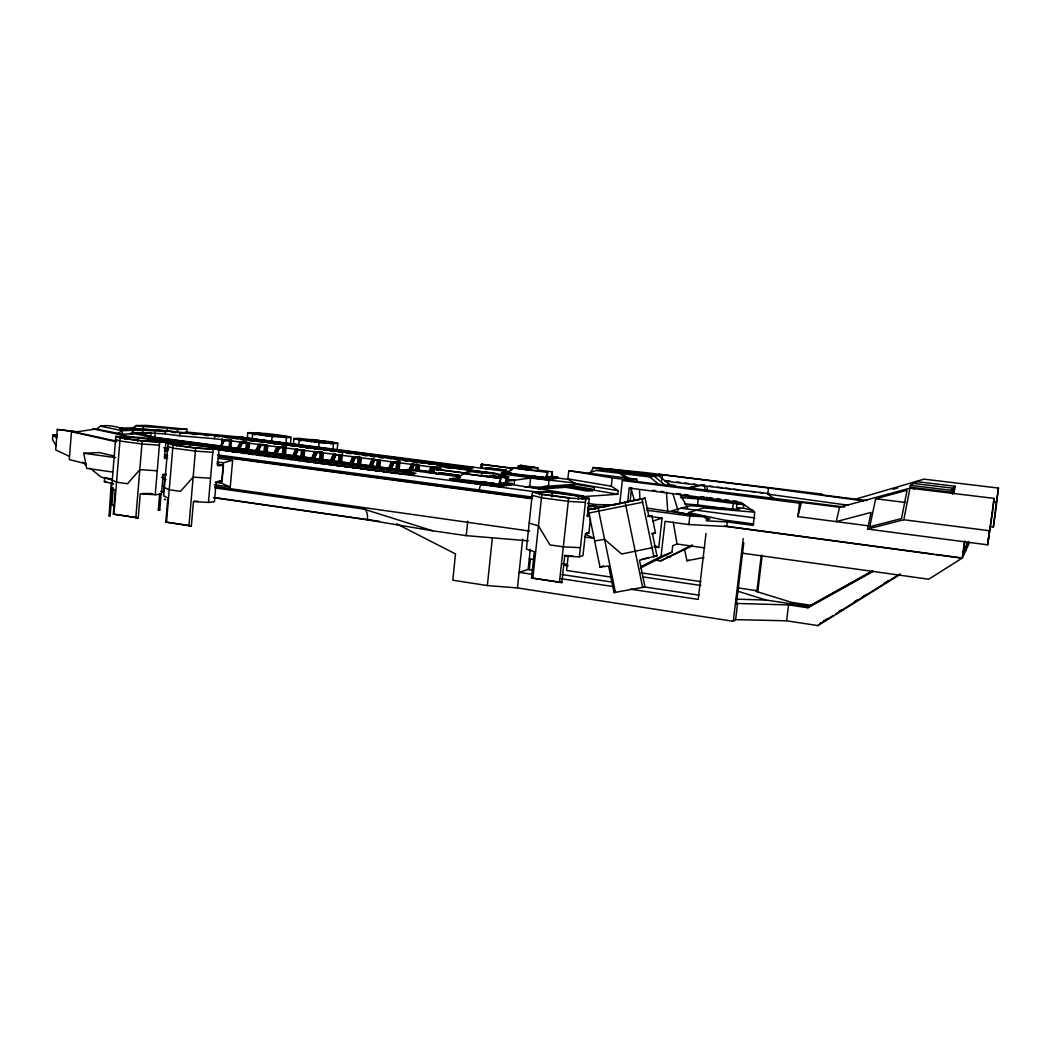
<?xml version="1.0" encoding="UTF-8"?>
<svg xmlns="http://www.w3.org/2000/svg" width="1051" height="1051" viewBox="0 0 1051 1051"><rect width="100%" height="100%" fill="white"/><g stroke="black" fill="none" stroke-linecap="round" stroke-linejoin="round"><path stroke-width="1.5" d="M57.201 435.127L52.892 435.232L52.55 439.66L56.228 445.992M56.938 437.584L53.036 435.272L56.951 437.334M116.162 441.105L75.015 432.092L79.548 431.987L57.293 429.439L55.703 449.907L69.392 456.331M57.293 429.439L74.174 431.685L71.455 431.751L69.274 459.576L86.024 463.78M114.559 456.147L99.359 452.547L83.752 453.244L86.668 468.352L112.628 472.03M113.718 484.051L104.351 481.634L104.68 477.482L112.496 479.466M112.418 487.638L110.132 515.778L109.107 515.791L111.235 482.816M414.278 473.607L139.494 437.413L115.82 436.349L111.603 488.347L115.282 490.2L113.337 514.11L138.246 517.893L140.243 493.839L155.246 494.706L161.512 494.101L163.181 474.395L166.268 474.172M111.905 504.769L113.469 504.887L111.905 504.769L113.258 488.045M113.928 514.438L120.156 437.991L115.82 436.349M133.004 430.424C121.916 429.491 112.089 423.829 100.502 426.18L96.508 429.097L122.087 434.142L132.715 433.866L133.057 429.504L131.677 429.334L131.611 430.135L120.957 428.598L122.074 428.742M122.139 428.755L123.203 428.887M122.087 434.142L122.363 430.66L142.883 430.109L165.454 431.567L165.519 430.765L142.949 429.294L124.386 429.688M123.256 428.9L119.604 429.255M124.806 439.187L125.03 436.533L159.607 440.33L163.155 441.578C148.244 441.854 132.899 440.448 118.54 436.717L125.03 436.533M139.179 429.307L132.36 427.98L138.285 428.755M137.589 441.433L137.917 437.466M460.259 476.826L413.345 470.651L404.622 471.505L152.999 438.28L139.218 434.523L139.284 433.682L131.401 432.565M132.754 427.954L136.026 425.576L143.225 426.509L142.673 432.5L132.781 432.736L132.991 430.319M135.829 517.762L142.187 440.921L120.156 437.991M150.648 436.336L150.91 433.17L146.05 432.539M152.999 438.28L153.065 437.426L139.284 433.682M154.786 438.017L155.298 431.974M215.915 449.066L405.896 474.264L415.96 473.239L159.516 439.357L156.481 440.027M155.246 494.706L159.647 442.169L165.913 441.945L164.521 458.512L167.608 458.341M161.131 493.76L159.765 510.116L159.016 510.129L158.294 509.998L159.673 493.628M166.859 431.527L166.925 430.739L141.57 429.123L124.438 429.478M143.225 426.509L167.319 428.125L167.043 431.383L160.619 430.963M191.479 444.284L168.121 443.299L163.68 495.927L167.858 497.872L165.808 522.071L191.361 525.96L193.463 501.603L208.453 502.444L214.417 501.787L216.164 481.844L222.037 481.332L223.443 465.357L216.848 463.885M166.478 522.426L173.034 445.033L168.121 443.299M177.251 432.71L177.527 429.439L186.92 429.228L186.644 432.46L180.378 432.618M176.87 446.11L177.094 443.43L212.223 447.292L216.217 448.606C201.069 448.987 185.515 447.384 170.906 443.667L177.094 443.43M441.131 468.22L214.443 438.701L179.59 435.81L179.852 432.631L165.519 430.765M181.179 433.393L181.245 432.592L166.925 430.739M189.745 447.03L189.968 444.35M188.944 525.842L195.644 448.041L173.034 445.033M179.59 435.81L165.243 433.945L165.454 431.567M208.453 502.444L213.077 449.263L219.028 448.987L217.57 465.751L223.443 465.357M214.443 438.701L214.719 435.534L179.852 432.631M221.511 447.279L222.3 438.267M220.92 446.609L224.402 439.725M230.261 487.007L221.603 483.25L223.403 462.795L232.639 460.233L230.261 487.007L214.141 484.734M229.171 446.741L229.722 440.356L230.589 440.474L229.88 448.449M230.458 442.366L230.721 439.357M230.773 448.501L231.575 439.476M473.042 467.945L236.16 436.822L471.426 467.734M241.178 441.919L241.494 442.878M239.155 449.027L242.597 442.103L246.827 441.932M245.684 450.537L246.407 442.524L247.261 442.642L246.551 450.643M247.274 438.911L247.839 432.631L266.823 433.577L285.951 436.007L291.061 437.4L290.404 444.626M247.09 450.721L247.813 442.707L244.922 442.826M247.839 446.163L248.102 443.141M247.957 450.826L248.667 442.826M248.837 450.892L249.507 443.325M252.227 438.753L252.66 433.997L247.839 432.631M254.789 435.075L254.986 432.802L288.644 437.085L284.059 437.255M263.722 444.363L260.963 444.494L257.561 451.444M263.893 452.942L264.629 444.901M265.522 435.876L265.732 433.603M264.773 453.047L265.496 445.02M265.312 453.126L266.034 445.085L266.915 445.204L266.192 453.244M265.627 453.099L266.323 445.519M267.19 451.772L267.729 445.703M271.644 441.249L272.078 436.48L252.66 433.997M282.259 455.359L283.008 447.292L283.888 447.411L283.297 453.861M283.836 453.94L284.427 447.476L285.307 447.595L278.883 447.752L278.594 446.78L279.776 447.871L278.883 447.752M284.716 454.045L285.373 446.452M286.056 442.313L286.489 437.571L291.061 437.4M285.412 455.714L286.253 446.57M293.505 443.272L293.952 438.517L298.484 438.346L332.221 441.906L337.791 443.364L337.095 450.656M295.817 449.027L293.544 455.346M297.262 449.211L294.359 456.883M298.169 449.329L295.108 456.988M298.773 444.757L299.22 439.949L293.952 438.517M300.704 440.947L300.928 438.661L296.395 438.832L320.187 442.445L335.308 443.036L311.648 439.449L311.424 441.748M300.941 456.187L301.545 449.71L302.425 449.815L301.676 457.921M302.228 458L302.99 449.894L303.87 450.012L303.122 458.118M302.504 457.973L303.069 451.851M303.949 458.157L304.659 450.511M311.516 458.564L314.643 451.47L315.812 452.561M321.882 451.496L317.008 451.785L313.737 458.853M318.624 447.319L319.07 442.497L299.22 439.949M319.478 460.272L320.24 452.14M320.371 460.391L321.146 452.258M320.936 460.469L321.698 452.324M321.186 460.443L321.908 452.758M321.829 460.588L322.591 452.442L316.377 452.639L313.868 458.013M322.788 459.09L323.366 452.942M330.999 444.245L331.21 441.945M332.852 449.973L333.456 443.561L337.791 443.364M332.037 461.271C334.888 452.009 338.461 451.628 332.799 461.376M338.488 461.126L339.105 454.597L340.012 454.715L339.355 461.717M339.907 461.796L340.577 454.781L341.483 454.899L340.813 461.915M340.182 461.376L340.76 455.214M340.734 461.455L341.181 456.83M341.496 463.123L342.376 453.861M353.714 456.554L350.771 464.332M357.327 465.514L358.141 457.067L359.061 457.185L358.246 465.632M358.575 460.666L358.877 457.566M358.811 465.711L359.626 457.264L360.532 457.382L359.6 465.514M359.035 465.435L359.784 457.684M360.519 465.632L361.268 457.881M376.652 466.631L377.348 459.563M377.454 466.289L377.9 461.625M377.572 466.749L378.268 459.681M378.15 466.828L378.833 459.76L379.753 459.878L379.069 466.946M378.36 466.408L378.675 463.294M379.858 466.605L380.462 460.377M390.223 468.943L393.166 461.691M394.099 461.809L391.235 469.666M396.017 469.18L396.713 462.085L397.646 462.204L396.805 470.73M397.383 470.795L398.224 462.282L399.157 462.401L398.316 470.927M397.869 467.393L398.487 461.139M398.447 467.472L399.065 461.218M399.065 470.717L399.997 461.336M404.622 471.505L404.701 470.598L413.437 469.758L436.086 472.74M409.824 470.06C411.375 469.245 412.426 461.534 411.545 465.041M418.101 464.003L413.805 464.371L414.028 465.37L417.155 465.094M413.345 470.651L413.437 469.758M415.697 470.336L416.262 464.634M416.459 469.836L416.774 466.697M416.63 470.454L417.194 464.752M417.208 470.533L417.786 464.831M418.153 470.651L418.718 464.949M418.915 470.152L419.388 465.448M429.728 472.674C434.286 464.634 430.621 464.726 428.926 472.569M459.366 475.328L439.633 472.727L438.609 473.804L433.314 473.108L433.721 469.061L467.196 473.213M433.787 471.873L434.05 469.18M433.945 471.886L434.286 469.153M434.181 471.86L434.536 469.127M436.638 470.178L436.927 467.314L432.933 467.485M437.229 470.257L437.518 467.393L438.464 467.524L438.175 470.388M438.95 469.587L439.265 466.434M438.609 473.804L439.633 472.727M440.014 469.823L440.356 466.447L447.949 465.724L214.719 435.534M460.548 477.509L449.973 478.757L449.841 480.071L499.409 486.639L511.982 484.839L512.126 483.552L505.649 482.698M447.871 467.288L452.469 466.841L452.547 466.013L216.559 435.482L181.245 432.592M464.765 468.799L473.095 467.406M467.642 471.295L468.575 471.413M471.387 471.492L468.851 471.255L468.588 473.804L467.012 473.594M528.311 540.831L466.224 535.642L467.721 521.099M482.159 464.306L481.358 464.384L480.977 468.115L481.778 468.037L482.159 464.306L513.926 468.378M481.345 467.012L481.647 464.503M481.542 466.999L481.844 464.476M466.618 473.292L463.544 473.633L456.187 478.928L500.158 484.288L500.775 478.402L466.867 473.909L467.156 471.071L481.713 472.963L481.424 475.801L490.699 476.287L490.016 475.945M485.996 467.853L485.904 468.759L486.784 467.774L506.543 470.309L485.996 467.853L486.784 467.774M440.356 466.447L493.155 473.305L492.788 476.72L489.595 476.3M900.405 574.227L817.98 625.595L786.608 620.799L735.621 619.643L733.283 621.299L517.447 587.929L487.349 585.565L492.315 538.204M499.409 486.639L499.553 485.312L512.126 483.552M552.852 476.523L557.661 477.141L557.529 478.323L547.085 479.821L501.432 473.896L501.563 472.7L508.027 471.938M505.163 483.591L506.162 477.706L506.989 483.342L500.473 482.974M452.547 466.013L444.901 466.749L494.351 473.16L508.645 476.865L508.553 477.732L505.308 478.152M514.084 484.458L514.53 480.202L506.74 479.177M521.427 466.04L520.219 465.567L521.808 465.685L521.046 465.724M531.228 468.22C532.016 466.276 526.183 466.302 527.615 468.969L519.509 468.733L528.719 469.968M527.747 468.759L527.917 467.143M528.85 468.641L529.126 467.012M527.799 467.156L530.111 467.459L529.835 470.06L538.125 470.52L537.416 470.204M517.447 587.929L522.649 539.097M531.018 468.234L531.11 467.34M524.869 487.02L529.691 486.298L530.571 478.034L574.989 482.974M589.598 516.041L587.273 516.593L589.283 498.397C570.811 494.115 551.433 490.975 532.502 492.026L526.406 549.108L534.342 551.709L531.517 577.971L561.812 582.569L564.689 556.137L579.403 556.82L582.963 555.664L585.354 534.039L588.849 533.08L590.412 518.905M532.016 574.293L519.102 572.348L528.127 569.484L530.282 549.423M529.257 569.655L530.427 558.764M539.36 494.732L539.675 491.829L552.327 492.643L578.628 496.125L585.946 497.964L582.399 498.66M532.804 578.431L541.83 494.443L532.502 492.026M513.361 468.089L547.65 472.398L547.072 477.771L506.503 472.937L513.361 468.089L518.471 467.524M547.085 479.821L547.216 478.599L557.661 477.141M548.254 487.336L549.003 480.425M551.236 477.193L552.13 471.82L552.59 476.996L546.546 476.589M551.854 496.992L552.327 492.643M582.293 496.676L617.778 494.272L618.172 490.712L574.516 483.237L567.882 478.849L568.775 470.69L636.683 479.243L637.471 482.094M559.434 582.477L568.644 498.016L585.762 499.107L589.283 498.397M538.703 489.188L574.135 486.718L574.516 483.237M568.171 556.058L566.594 570.47L611.721 577.196M578.313 499.041L578.628 496.125M579.403 556.82L585.762 499.107M587.732 515.437L588.087 512.271M618.172 490.712L611.314 486.206L612.247 477.85L568.775 470.69M619.696 504.046L622.337 480.504L624.806 480.084L844.61 507.016M627.657 502.036L629.234 488.071L631.651 487.598L630.088 501.485M661.828 480.465L662.485 474.737L649.715 476.931L595.772 470.454L588.586 473.239M653.932 546.822L658.727 547.492L662.104 518.104L647.705 516.159M641.031 566.568L661.026 556.439L665.073 521.335L688.865 524.554L726.753 526.525L962.243 558.239L969.127 543.406M640.322 568.144L671.97 552.117L672.719 545.666L677.041 544.024L704.656 547.886M688.865 524.554L689.863 515.988L706.798 516.921L706.351 520.81L727.292 521.927L753.173 525.395L754.776 512.179L741.323 502.549L629.234 488.071M684.569 503.902L697.588 504.914L698.284 498.936L743.885 504.743L743.464 508.185L753.58 510.55M705.996 533.474L698.232 599.412L630.455 589.164M839.552 507.252L836.254 521.624L871.069 512.415L867.548 529.06L987.638 544.825L994.141 498.41L909.956 488.163L839.552 507.252L801.427 502.391L799.548 503.14L622.337 480.504M987.966 542.408L989.411 530.203M726.753 526.525L727.292 521.927M732.573 509.499L733.283 503.468M693.975 515.529L671.615 510.865L690.271 505.662L737.933 509.407L740.285 508.618L736.567 507.764L736.974 504.309M733.283 621.299L743.215 538.572M743.78 542.894L736.409 604.233L737.566 603.471L788.565 604.903L807.891 607.793L873.342 571.284M735.621 619.643L737.566 603.471M992.302 513.427L994.141 498.41M775.139 499.383L767.769 494.141L768.517 488.006L645.104 472.556L593.408 467.485L590.123 473.581M872.435 570.838L810.781 605.231L791.692 602.394L755.958 591.358L756.97 590.701L761.252 555.453M757.705 592.225L762.198 555.217M990.134 526.63L993.353 527.037L996.361 502.181L993.313 501.813M995.428 512.98L998.45 488.058L923.96 479.151L855.606 499.133M868.822 525.881L797.893 516.619L799.548 503.14M786.608 620.799L788.565 604.903M914.541 489.004L910.153 487.217L910.402 485.352L916.459 481.594L955.188 486.245L954.072 492.407L952.442 494.141L953.231 488.216L913.503 483.421M916.222 483.355L916.459 481.594M955.188 486.245L951.155 490.291L950.905 492.17L910.153 487.217M962.243 558.239L964.49 541.475M968.562 541.449L963.465 552.156L964.963 541.029M965.869 550.435L966.486 545.797A40.661 38.953 8 0 0 966.736 543.275M996.335 502.641L998.45 488.058M993.353 527.037L995.415 512.835M987.638 544.825L992.446 512.612M867.548 529.06L903.821 519.746L909.956 488.163M869.755 526.735L875.654 498.752L907.052 490.252L901.522 518.55L869.755 526.735L872.934 527.155M797.893 516.619L801.427 502.391M498.489 484.524L500.775 478.402M545.508 477.982L547.65 472.398M429.714 471.794L431.449 467.577M430.516 471.899L432.053 467.051L431.396 467.629M430.476 472.766L432.789 467.143L433.59 467.248L432.066 472.096M431.265 471.991L432.999 467.774L433.8 467.879M431.278 472.871L433.59 467.248M409.023 469.955L411.388 464.358L412.491 465.173M409.824 469.18L411.598 464.989M410.035 470.677L412.176 464.463M410.56 470.152L412.859 464.253L413.805 464.371M410.77 470.769L413.122 465.186L413.923 465.291L411.572 470.874M411.361 470.257L413.713 464.66L412.912 464.555L414.028 465.37M388.699 468.746C391.353 459.3 394.979 458.959 389.487 468.851M389.527 467.984L391.918 462.427L392.706 462.519L389.711 469.469M390.446 469.574L393.219 461.993L394.007 462.098L391.011 469.048M372.277 465.711L374.708 460.18L373.644 459.156L374.813 460.259L379.753 459.878M369.151 466.171L372.199 459.261L372.974 459.353L370.767 465.501M369.374 466.789L372.422 459.878M369.926 466.263L372.974 459.353M370.648 466.368L373.696 459.458L374.484 459.55L371.437 466.46M371.489 465.606L373.933 460.075L374.813 460.259M351.494 464.424L354.594 457.553M352.032 463.911C353.412 463.281 355.593 453.835 354.542 457.619M352.269 464.529L355.356 457.658M349.76 463.609L352.86 456.738L353.872 457.461M350.627 462.86L352.479 458.735M350.535 463.714L353.635 456.843M351.257 463.806L354.358 456.935L355.461 457.737L360.532 457.382M331.315 461.179C336.964 451.496 333.325 451.72 330.553 461.074M332.195 460.43L334.704 454.965M332.904 460.522L335.177 454.439L336.294 455.241L335.098 454.387M333.049 461.993L335.939 454.531M331.433 460.325L333.942 454.86M311.766 459.182L314.709 451.772L315.458 451.864L313.159 457.921M312.278 458.67L315.458 451.864M312.975 458.761L316.115 451.667L317.008 451.785M314.63 458.118L317.179 452.679L316.088 451.917L317.284 452.758L316.377 452.639M294.845 456.37L298.077 449.605L297.328 449.513L293.649 456.791M292.638 456.081L295.883 449.316L296.894 450.038L295.883 449.316M293.4 456.173L296.632 449.421M273.93 453.612C276.991 444.534 280.499 444.113 274.679 453.704M274.863 452.876L277.477 447.503L278.226 447.608L275.598 452.981M275.375 453.796L278.66 447.082L279.395 447.174L276.124 453.901M276.295 453.073L278.922 447.7L279.671 447.792L277.044 453.165M257.101 451.969L260.083 444.376L260.963 444.494M257.837 452.061L261.16 445.374L260.412 445.282L266.915 445.204M255.393 451.168L258.717 444.481L259.452 444.573L256.405 451.877M256.326 450.432L258.993 445.099M256.129 451.26C257.64 450.682 259.82 441.459 258.953 445.151M256.812 451.352L260.136 444.665L261.252 445.453L260.385 445.335M237.001 448.738L240.377 442.09L241.388 442.799M238.643 446.688L239.983 444.034M237.736 448.83L241.113 442.195M238.025 449.447L241.73 441.985L242.597 442.103M238.708 449.539L241.704 442.235L242.518 442.379L239.444 449.631M220.184 446.517L223.6 439.909L224.717 440.697L230.589 440.474M221.157 445.808L223.508 439.857M221.209 447.227L224.323 440.001M817.98 625.595L820.752 622.796M807.891 607.793L810.781 605.231M120.234 428.847L120.957 428.598M123.611 429.281L124.767 429.031M510.917 470.375L513.177 468.457L481.358 464.384M122.1 428.585L129.194 429.517L122.1 428.585L135.684 428.48M117.607 433.551L122.363 430.66M158.294 509.998L159.765 510.116M823.511 621.075L827.636 618.5M838.672 611.629L841.417 609.908M853.832 602.17L857.958 599.595M862.096 597.021L866.234 594.446M884.154 583.266L888.279 580.691M820.765 623.322L833.246 615.544M836.018 613.81L899.827 574.043M108.568 515.66L110.132 515.778M871.555 571.797L809.349 606.506L765.943 600.042L735.845 599.149M654.234 559.96L660.685 560.892L692.294 544.891M660.685 560.892L692.267 545.889M112.759 482.961L111.774 482.935M661.026 556.439L671.97 552.117M651.896 515.594L648.861 516.435L645.104 498.2L625.161 502.378L642.647 587.483L644.986 586.944L639.481 560.209L656.954 555.782L652.474 533.974L655.482 532.988L651.896 515.594L648.283 516.304L649.741 515.896M649.163 557.45L641.53 559.487M634.804 500.197L588.232 509.761L600.003 567.106L603.419 565.872M707.06 519.838L709.95 518.866L705.155 517.867M653.315 533.225L651.856 533.698L655.482 532.988M652.881 521.06L662.104 518.104M665.125 481.135L769.253 493.668M893.074 489.28L897.804 487.9M519.509 468.733L527.418 466.802M588.862 514.872L587.181 515.266L589.572 515.594M684.661 549.778L686.92 560.735L688.812 560.301M638.588 499.593L641.727 498.87M652.027 547.716L621.627 554.035L604.561 539.386L594.643 540.95M615.847 504.861L596.521 504.585L588.455 506.332L606.466 506.595M670.735 486.403L675.215 485.47L667.595 484.222M642.673 502.233L588.915 513.059M690.284 487.638L702.62 485.089M591.739 508.973L608.319 505.557M686.539 488.229L697.115 486.087M687.209 488.255L690.875 487.506M625.923 502.207L598.085 507.856L615.452 592.422L614.047 592.567L608.595 566.016L600.003 567.106M634.016 500.381L645.104 498.2M588.232 509.761L598.899 507.672M580.769 496.506L583.502 495.98L507.186 483.788M686.92 560.735L703.973 557.477M614.047 592.567L644.986 586.944M75.015 432.092L97.612 428.769M636.683 479.243L630.994 480.228L612.247 477.85M658.819 474.251L822.105 494.101L820.542 494.732L867.009 500.552M574.477 486.39L571.324 486.915L592.83 490.646L587.181 491.027L565.766 487.296L573.715 485.982M539.675 491.829L535.787 492.472L542.736 494.285L569.524 497.846M533.343 488.242L545.035 486.416L575.895 484.248M595.772 470.454L607.951 468.772L658.373 475.42L670.052 484.931L665.9 485.785L654.09 476.169L601.947 469.6M506.753 481.253L530.571 478.034M653.972 556.176L656.954 555.782M508.645 476.865L498.45 477.207L504.979 476.392L493.155 473.305M506.503 472.937L511.049 472.398M501.432 473.896L504.664 473.502M521.493 468.194L527.405 468.628M482.409 472.267L470.007 470.756M483.723 472.122C489.556 472.989 477.745 471.308 485.168 472.569M520.534 465.33L538.401 467.931L530.111 467.459M521.966 465.514L519.838 465.751L519.588 468.063L518.143 467.879M433.314 473.108L439.541 473.712M408.708 474.566L414.462 473.975M434.694 469.153L433.813 469.193L433.537 471.886M481.437 464.516L482.212 464.476M436.927 467.314L432.355 467.761L432.119 467.025M433.682 466.959L432.736 466.841L432.946 467.84L438.464 467.524M152.566 493.563L142.437 493.471M398.224 462.282L392.811 462.598L391.708 461.796L391.878 462.479L396.713 462.085M393.14 461.941L394.322 462.795L399.157 462.401M104.351 481.634L105.901 481.516M377.598 459.852L373.302 460.062L372.133 458.959L372.382 459.944M535.104 488.242L573.662 485.536M355.238 457.448L359.061 457.185M340.012 454.715L334.809 455.044L333.692 454.242L333.903 454.925M335.374 455.109L341.483 454.899M547.492 477.39L548.451 477.246L546.756 476.734M302.99 449.894L296.093 449.999L296.986 450.117L296.684 449.394M303.87 450.012L297.551 450.183L298.077 449.605M277.451 447.568L278.331 447.673L277.214 446.885L283.888 447.411M259.833 445.269L264.077 445.072M533.356 467.432L530.505 467.064L532.515 467.183M242.032 442.944L247.235 442.878M244.384 442.76L247.261 442.642M223.85 440.579L229.722 440.356M149.071 439.712L159.516 439.357M236.16 436.822L225.019 437.19L229.88 437.82M254.986 432.802L250.23 432.933L273.26 436.441M53.01 435.508L57.385 435.153M139.481 433.459L150.91 433.17M124.373 430.293L131.611 430.135M119.656 428.335L133.976 428.059M119.578 428.913L139.218 428.795M136.026 425.576L146.286 425.405L186.92 429.228M499.54 483.841L501.905 483.683L500.197 483.092M482.935 472.477L485.733 472.884L484.997 472.687M564.19 555.453L572.716 555.848M580.415 547.676L563.323 546.835L549.923 544.904L538.454 525.868L529.178 523.122M194.12 501.143L198.297 501.353M736.567 507.764L743.464 508.185M144.67 430.122L149.426 430.424M162.104 431.225L165.283 431.435M142.673 432.5L165.243 433.945M157.256 470.782L139.809 469.679L127.513 483.749L116.556 482.173L112.273 480.11M210.555 478.231L193.134 477.141L180.483 491.369L169.25 489.753L164.39 487.585M585.394 502.431L568.289 501.353L541.475 497.767L532.148 495.31M144.552 429.898L152.592 430.424M159.397 445.204L141.938 443.969L119.906 441.013L115.584 439.344M195.644 448.041L213.077 449.263M212.814 452.324L195.381 451.115L172.771 448.094L167.871 446.333M142.187 440.921L159.647 442.169M272.078 436.48L286.489 437.571M319.07 442.497L333.456 443.561M680.391 497.517L698.284 498.936M192.412 434.313L195.631 434.575M205.26 435.364L208.466 435.626M185.791 431.987L239.392 436.98L506.346 471.426M545.035 486.416L549.831 486.889M164.915 499.383C167.017 499.75 162.839 499.146 164.889 499.54M543.498 477.167L540.188 476.812M481.713 472.963L491.001 473.449L486.35 472.438M492.656 483.237L494.443 483.447M910.402 485.352L951.155 490.291M875.654 498.752L905.528 502.47M593.132 467.511L607.623 469.337M610.841 469.744L615.676 470.349M618.894 470.756L623.716 471.36M628.551 471.965L631.769 472.372M634.988 472.779L639.809 473.384M643.041 473.791L657.519 475.604M667.135 480.754L670.38 481.161M676.857 481.975L680.102 482.396M684.963 483L688.208 483.421M693.069 484.038L696.314 484.445M701.175 485.063L704.42 485.47M709.28 486.087L712.525 486.495M717.386 487.112L722.247 487.73M725.492 488.137L730.353 488.754M733.585 489.162L738.459 489.779M751.426 491.421L754.657 491.829M759.518 492.446L762.763 492.853M531.32 467.314L518.274 465.58L517.998 468.155L521.086 468.549M537.705 469.981L552.13 471.82M903.821 519.746L989.306 530.716M481.805 466.933L481.752 466.972M483 468.194L486.692 468.667M549.384 476.589L552.59 476.996M553.457 477.496L569.55 479.571M652.645 490.318L655.877 490.725M660.724 491.356L663.956 491.776M676.883 493.445L680.115 493.852M684.963 494.482L688.195 494.903M701.109 496.571L704.341 496.978M709.189 497.609L712.42 498.029M717.268 498.647L720.5 499.067M725.348 499.685L728.566 500.105M733.414 500.736L736.646 501.156M554.324 477.903L557.529 478.323M167.319 428.125L177.527 429.439M508.658 472.28L505.767 470.401M531.307 475.735L536.036 476.339M539.189 476.747L543.919 477.364M681.193 495.612L733.729 502.417L743.885 504.743M501.563 472.7L547.216 478.599M233.112 438.241L237.973 438.871M241.218 439.292L246.079 439.922M249.323 440.343L254.184 440.973M257.416 441.394L262.277 442.024M267.138 442.655L270.383 443.075M273.628 443.496L278.489 444.113M281.721 444.534L286.581 445.164M289.826 445.585L294.687 446.215M299.548 446.846L302.793 447.266M306.038 447.687L310.899 448.317M314.131 448.738L318.992 449.368M323.853 449.999L327.097 450.419M330.342 450.84L335.203 451.47M338.435 451.877L343.296 452.508M348.157 453.139L351.402 453.559M356.263 454.19L359.508 454.61M362.74 455.03L367.6 455.661M370.845 456.081L375.706 456.712M380.567 457.343L383.812 457.763M388.673 458.394L391.905 458.814M395.15 459.234L400.011 459.852M404.871 460.483L408.116 460.903M412.977 461.534L416.222 461.954M419.454 462.374L424.315 463.005M427.56 463.425L432.421 464.056M437.282 464.687L440.527 465.107M445.388 465.738L464.831 468.247M216.493 436.27L219.751 436.69M224.625 437.334L227.883 437.755M240.902 439.436L244.16 439.857M249.034 440.487L252.293 440.908M273.457 443.653L276.702 444.074M281.589 444.704L284.847 445.125M305.999 447.871L309.257 448.291M314.131 448.922L317.389 449.342M330.408 451.037L333.666 451.457M338.54 452.088L341.798 452.508M346.685 453.139L349.944 453.559M362.963 455.254L366.208 455.674M371.095 456.305L374.353 456.725M379.227 457.356L382.485 457.776M395.504 459.471L398.763 459.891M403.637 460.522L406.895 460.942M411.782 461.573L415.027 461.993M419.914 462.624L423.172 463.044M428.046 463.688L431.304 464.108M436.191 464.739L439.449 465.159M444.323 465.79L452.469 466.841M455.044 467.537L459.904 468.168M171.418 431.948L175.793 432.513M446.399 467.8L449.592 468.207M171.641 432.158L174.821 432.565M335.414 455.057L336.189 455.162M393.442 462.624L394.23 462.716M391.878 462.479L392.811 462.598M432.946 467.84L433.892 467.958L433.656 467.222M490.305 475.643L506.162 477.706M490.121 475.709L505.781 477.758M433.721 469.061L467.931 473.528M463.544 473.633L500.394 478.441M120.852 429.044L123.703 429.412M754.368 512.165L704.039 507.922L688.405 512.586L723.653 519.969L753.909 524.002M697.588 504.914L730.984 509.288M131.9 432.473L140.808 433.643L155.206 437.361L402.888 469.994L411.48 469.18L434.142 472.162M438.714 472.832L460.049 475.564M439.318 473.16L460.351 475.932M131.782 433.537L139.218 434.523M129.693 433.459L132.715 433.866M503.784 482.921L506.989 483.342M529.691 486.298L540.437 487.703M153.065 437.426L404.701 470.598M483.066 481.975L487.861 482.606M481.213 481.792L493.839 483.46M681.193 508.198L754.841 517.92M449.973 478.757L499.553 485.312M165.572 442.392L178.565 444.113M165.296 442.694L175.031 443.982M218.818 449.789L539.597 492.354M170.393 443.614L173.638 444.034M217.478 449.854L220.736 450.288M225.597 450.932L228.855 451.365M232.1 451.799L236.961 452.442M241.835 453.086L245.08 453.52M248.338 453.953L253.199 454.597M256.457 455.03L261.318 455.674M264.576 456.108L269.437 456.751M272.695 457.185L275.94 457.619M280.814 458.262L284.059 458.696M288.933 459.34L292.178 459.773M297.052 460.417L300.297 460.85M303.542 461.284L308.416 461.928M313.277 462.571L316.535 463.005M319.78 463.438L324.654 464.082M327.899 464.516L332.773 465.159M336.018 465.593L339.263 466.027M344.137 466.67L347.382 467.104M352.256 467.748L355.501 468.181M360.375 468.825L363.62 469.258M366.865 469.692L371.739 470.336M374.984 470.769L379.858 471.413M383.103 471.846L387.977 472.49M391.222 472.924L396.096 473.567M399.341 474.001L402.586 474.435M541.83 494.443L568.644 498.016M646.746 510.221L689.863 515.988M587.483 503.376L596.521 504.585M163.746 447.687L168.62 448.343M217.426 454.873L532.647 497.11M164.534 448.948L167.779 449.381M218.227 456.147L532.253 498.305M165.125 449.46L168.37 449.894M218.647 456.66L531.688 498.713M724.796 526.012L933.065 554.061M936.323 554.494L962.361 558.002L928.716 579.232L741.993 553.115M164.324 451.037L167.477 451.457M218.082 458.275L232.639 460.233M587.732 508.08L595.72 509.157M768.517 488.006L863.305 500.893M164.376 454.794L167.621 455.228M217.018 461.928L223.403 462.795M164.219 456.712L167.464 457.159M767.769 494.141L848.052 505.216M83.752 453.244L115.531 457.632M219.015 480.898L222.037 481.332M586.471 532.739L588.849 533.08M162.682 474.96L165.913 475.42M215.232 482.356L221.603 483.25M161.578 477.312L164.836 477.771M584.54 537.022L594.091 538.375L585.63 534.42M162.931 479.151L166.176 479.611M214.864 486.508L529.704 531.083M214.667 487.9L363.738 509.065L432.605 530.781L466.224 535.642M667.293 556.478L670.433 556.925M215.639 497.714L379.608 521.362M213.3 497.622L367.456 519.864L432.605 530.781M160.619 491.434L163.509 491.855L164.442 480.78A12.086 6.214 -81.4 0 1 165.191 480.859M641.018 572.821L700.951 581.65M738.17 587.929L756.97 590.701M529.27 558.869L534.066 559.566M562.837 563.822L567.632 564.532M563.31 565.123L568.157 565.832M642.529 576.841L700.741 585.46M528.127 569.484L532.975 570.207M561.983 574.569L611.945 582.07M644.184 586.918L698.994 595.142M561.063 578.681L612.707 586.484M113.337 514.11L138.246 517.893M165.808 522.071L191.361 525.96M531.517 577.971L561.812 582.569M487.349 585.565L452.797 580.205L455.503 553.916L396.542 523.818M567.882 478.849L611.314 486.206M574.437 483.972L594.38 487.388L594.143 489.53L574.201 486.074M574.135 486.718L617.778 494.272M100.502 426.18L121.706 430.582M647.206 508.119L706.798 516.921M92.895 428.861L134.607 437.728M71.455 431.751L116.911 441.88M112.273 479.939L101.211 477.128L90.018 468.207M499.028 475.249L503.784 476.497M737.868 591.214L765.943 600.042M213.695 447.227L219.028 448.987M161.158 440.277L165.913 441.945M654.51 545.508L658.727 547.492M52.892 435.232L56.741 437.295M621.299 473.344L629.404 478.822M82.556 462.256L86.287 465.225M649.715 476.931L659.266 484.721M620.116 473.528L626.33 478.796M679.879 493.839L687.643 507.791M240.285 442.051L240.626 442.76M314.617 451.72L314.919 452.442M352.781 456.686L353.057 457.421M673.008 493.944L678.013 510.523M631.231 489.582L634.515 500.526M706.929 487.047L707.914 491.789M704.157 484.774L705.431 490.948M706.706 497.123L707.349 500.21M641.99 498.897L653.932 556.951M673.271 522.137L677.041 544.024M666.465 492.249L667.727 511.784M639.481 489.635L639.941 499.396M363.738 509.065A12.665 4.979 -81.6 0 1 367.456 519.864M479.295 489.963A5.11 1.655 -82.4 0 1 481.529 484.656M963.82 546.848A42.526 40.739 9.1 0 1 963.465 552.156M239.392 436.98A7.16 5.807 31.4 0 1 243.766 437.597M533.632 466.972L530.584 466.67L533.632 466.972"/></g></svg>
